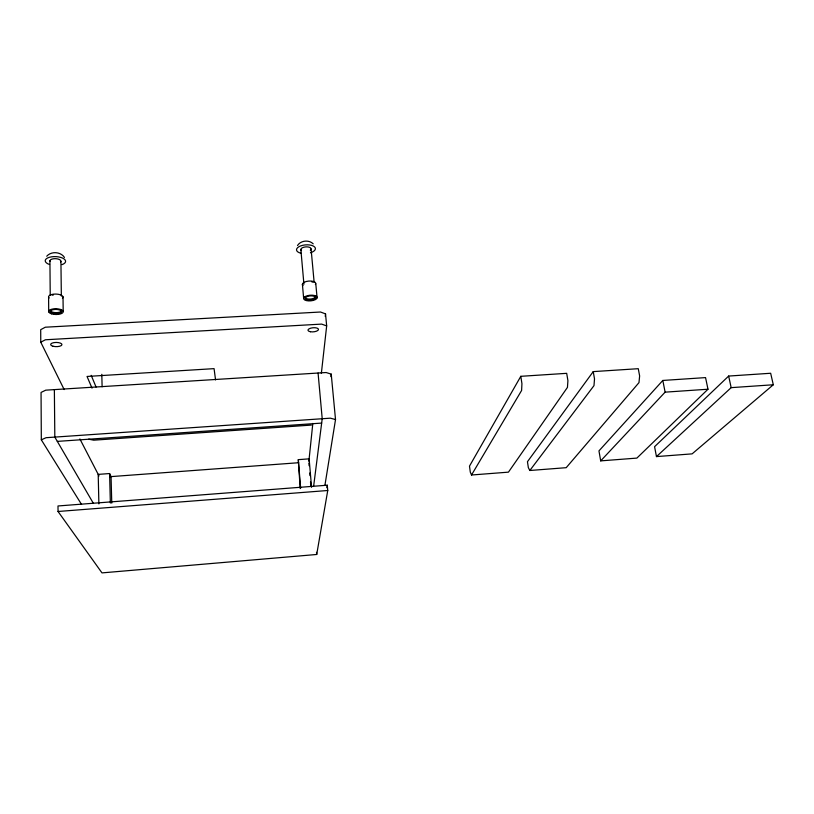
<?xml version="1.0" encoding="UTF-8"?>
<svg xmlns="http://www.w3.org/2000/svg" width="814" height="814" viewBox="0 0 814 814"><rect width="100%" height="100%" fill="white"/><g stroke="black" fill="none" stroke-linecap="round" stroke-linejoin="round"><path stroke-width="1.22" d="M311.559 487.291L309.127 458.852L298.3 459.656L300.193 488.563M308.882 461.243L312.82 423.433M325.254 316.402L325.529 313.878L320.492 312.016L45.299 327.208L40.7 329.68L40.771 342.216L64.164 389.56M321.347 373.433L326.668 325.915L325.529 313.878M313.685 485.866L322.212 418.732L318.071 373.036M330.891 376.628L331.227 374.125L326.129 372.527L45.747 390.16L41.056 392.44L41.321 439.825L81.532 504.426M324.939 485.215L335.521 419.556L331.227 374.125M326.852 487.708L327.269 485.205L57.998 505.972L58.048 511.487L101.984 572.893L316.707 554.476L327.747 490.506L327.269 485.205M520.807 376.312L469.495 466.127L470.299 472.14L471.52 475L508.435 472.151L567.45 387.403L567.918 380.667L566.686 373.331L520.807 376.312L521.937 383.699L521.601 390.466L471.52 475M593.233 371.611L527.452 461.711L528.357 467.674L529.833 470.492L566.198 467.684L638.98 382.631L639.631 375.936L638.268 368.691L593.233 371.611L594.515 378.917L593.986 385.633L529.833 470.492M297.497 245.523C300.753 240.384 308.913 239.57 313.197 243.834M662.82 380.453L598.962 450.885L600.691 460.877L636.874 458.099L707.987 389.224L705.555 377.604L662.82 380.453L665.109 392.155L600.691 460.877M46.724 256.237C51.19 251.027 60.775 251.638 64.459 257.458M728.662 376.058L654.578 446.693L656.46 456.593L692.114 453.866L773.3 384.768L770.665 373.26L728.662 376.058L731.165 387.647L656.46 456.593M40.771 342.216L45.391 339.774L321.622 324.104L326.668 325.915M41.321 439.825L46.083 437.698L330.372 418.172L335.521 419.556M58.048 511.487L327.747 490.506M111.762 503.123L111.06 476.597L109.595 473.545L98.209 474.389L98.881 503.907M109.921 476.689L298.667 462.718M665.109 392.155L707.987 389.224M731.165 387.647L773.3 384.768M57.316 441.392L321.662 423.087M311.416 425.081L93.752 440.181L88.665 439.173M93.386 503.378L54.823 437.098L54.365 389.621M79.884 438.95L99.023 475.946M92.023 388.146L87.037 376.455L214.072 368.64L215.557 379.924M91.199 375.346L96.072 387.067M315.791 283.771L317.094 297.853A6.766 2.829 -4.6 0 1 306.481 300.62A6.766 2.829 -4.6 0 1 307.529 295.655A6.766 2.829 -4.6 0 1 317.094 297.853M311.08 249.013L314.153 282.458M300.854 249.491L303.927 284.228M302.391 284.147L303.642 298.27M308.903 463.186L309.117 465.7M309.747 473.005L309.971 475.641M310.5 481.857L310.816 485.592M316.514 552.309L316.707 554.476M298.3 459.656L300.641 488.135M109.595 473.545L110.358 503.021M101.811 374.318L102.106 386.782M63.014 296.815L63.197 311.406M60.928 261.447L61.345 296.093M49.929 260.704L50.224 295.472M48.596 297.242L48.708 311.864M301.038 253.235A9.483 4.355 -4.3 0 1 298.86 246.754A9.483 4.355 -4.3 0 1 313.37 246.062A9.483 4.355 -4.3 0 1 310.439 252.788M301.475 250.641A5.128 2.35 -4.3 0 1 302.777 247.588A5.128 2.35 -4.3 0 1 309.361 247.273A5.128 2.35 -4.3 0 1 310.307 250.224M315.323 296.042A5.199 2.177 -4.6 0 1 310.103 299.064A5.199 2.177 -4.6 0 1 305.291 296.571M311.823 281.878A5.179 2.228 -4.5 0 1 312.871 282.183M303.032 285.582A6.736 2.9 -4.5 0 1 308.771 281.064A6.736 2.9 -4.5 0 1 315.405 284.534M49.573 264.519A10.216 4.436 2 0 1 47.578 257.977A10.216 4.436 2 0 1 62.647 258.119A10.216 4.436 2 0 1 61.925 264.642M49.99 261.335A5.525 2.391 2 0 1 55.922 258.689A5.525 2.391 2 0 1 60.602 262.047M61.528 310.704A5.606 2.228 1 0 1 56.166 312.627A5.606 2.228 1 0 1 50.417 310.704M61.04 309.554A5.606 2.228 1 0 1 61.467 310.124M52.218 295.207A5.586 2.269 1.3 0 1 53.459 294.912M49.074 297.995A7.265 2.951 1.3 0 1 55.881 294.058A7.265 2.951 1.3 0 1 62.454 298.311M307.611 300.081A5.21 2.177 -4.6 0 0 315.557 297.782A5.21 2.177 -4.6 0 0 307.936 296.286A5.21 2.177 -4.6 0 0 307.611 300.081M51.404 313.807A7.295 2.89 1 0 0 63.156 312.159A7.295 2.89 1 0 0 53.276 308.893A7.295 2.89 1 0 0 51.404 313.807M52.706 313.39A5.606 2.218 1 0 0 61.538 311.925A5.606 2.218 1 0 0 53.622 309.574A5.606 2.218 1 0 0 52.706 313.39M310.449 331.746A5.26 2.055 -4.8 0 0 318.478 329.507A5.26 2.055 -4.8 0 0 310.785 328.144A5.26 2.055 -4.8 0 0 310.449 331.746M53.012 346.235A5.667 2.106 0.4 0 0 61.935 344.78A5.667 2.106 0.4 0 0 53.948 342.613A5.667 2.106 0.4 0 0 53.012 346.235"/></g></svg>
